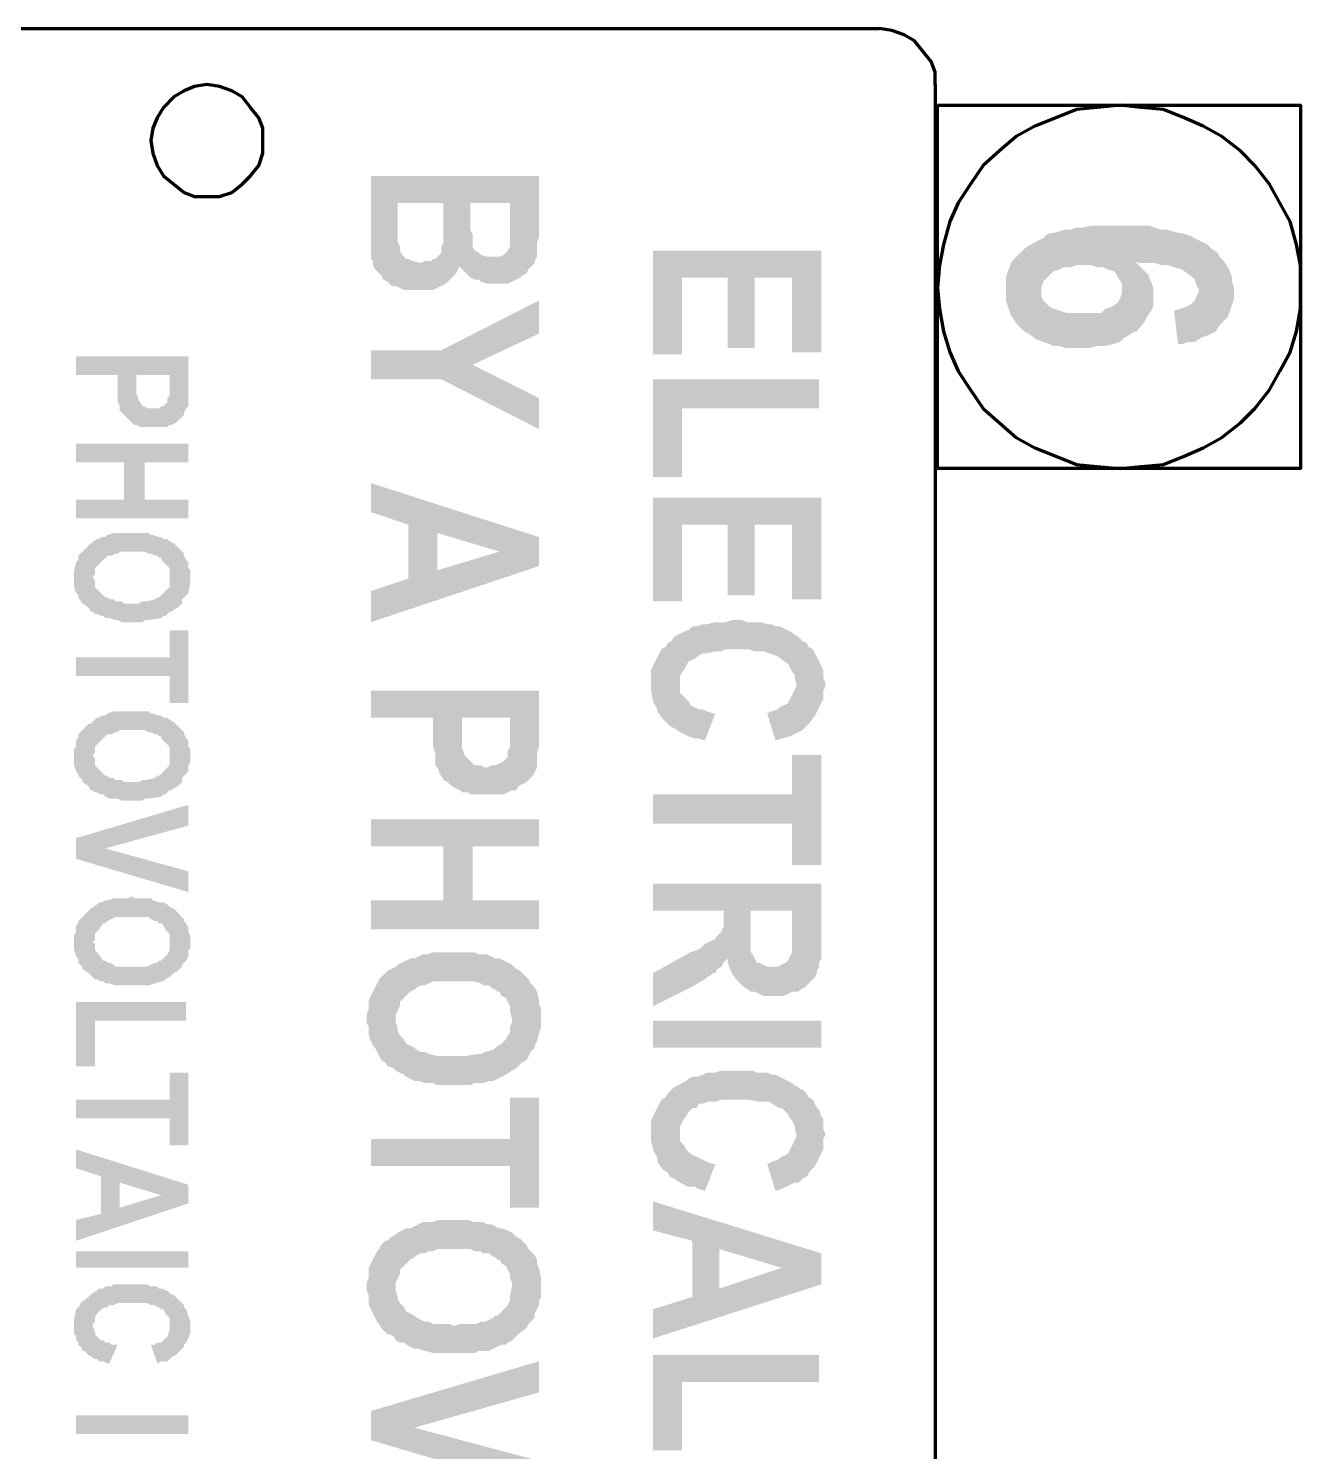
# Model space of a CAD drawing. Header units: inches. Extents: x -186 to 186, y -282 to 282.
# Drawn here: x -163.41 to -140.7, y -178.09 to -152.7 of the extents above; entities that cross this region are included whole.
import ezdxf

# ---------------------------------------------------------------- set-up
doc = ezdxf.new("R2010")
doc.units = ezdxf.units.IN
doc.header["$MEASUREMENT"] = 0
doc.layers.add('H', color=7, linetype='CONTINUOUS', lineweight=100)
doc.layers.add('P', color=250, linetype='CONTINUOUS', lineweight=100)

msp = doc.modelspace()

# ---------------------------------------------------------------- hatches: boundary and pattern name
at = {"layer": 'H', "linetype": 'Continuous'}
for points in [[(-154.296, -156.333), (-154.296, -155.333), (-157.296, -155.333), (-157.296, -156.519), (-157.296, -156.63), (-157.296, -156.704), (-157.296, -156.778), (-157.296, -156.815), (-157.259, -156.852), (-157.259, -156.926), (-157.222, -157), (-157.111, -157.111), (-157.074, -157.185), (-157, -157.222), (-156.926, -157.296), (-156.852, -157.296), (-156.815, -155.815), (-156, -155.815), (-156, -156.222), (-155.963, -157.259), (-155.889, -157.185), (-155.852, -157.148), (-155.778, -157.074), (-155.741, -157), (-155.704, -156.926), (-155.704, -156.963), (-155.667, -157), (-155.593, -157.074), (-155.519, -157.148), (-155.519, -155.815), (-154.815, -155.815), (-154.815, -156.111), (-154.778, -157.222), (-154.704, -157.185), (-154.63, -157.148), (-154.593, -157.111), (-154.519, -157.074), (-154.481, -157), (-154.37, -156.889), (-154.37, -156.852), (-154.333, -156.778), (-154.333, -156.704), (-154.333, -156.63), (-154.333, -156.519), (-154.296, -156.444)], [(-155.963, -157.259), (-156, -156.222), (-156, -156.444), (-156, -156.519), (-156.037, -156.593), (-156.037, -156.667), (-156.037, -156.704), (-156.111, -156.778), (-156.148, -156.815), (-156.185, -156.815), (-156.222, -156.852), (-156.333, -156.852), (-156.407, -156.889), (-156.556, -156.852), (-156.63, -156.815), (-156.667, -156.815), (-156.741, -156.741), (-156.778, -156.667), (-156.778, -156.63), (-156.778, -156.593), (-156.815, -156.519), (-156.815, -155.815), (-156.852, -157.296), (-156.704, -157.37), (-156.63, -157.37), (-156.519, -157.37), (-156.37, -157.37), (-156.296, -157.37), (-156.185, -157.37), (-156.111, -157.333), (-156.037, -157.296)], [(-154.778, -157.222), (-154.815, -156.111), (-154.815, -156.481), (-154.815, -156.556), (-154.815, -156.593), (-154.852, -156.667), (-154.926, -156.741), (-155, -156.778), (-155.037, -156.778), (-155.148, -156.778), (-155.222, -156.778), (-155.333, -156.741), (-155.37, -156.704), (-155.444, -156.667), (-155.481, -156.593), (-155.481, -156.519), (-155.481, -156.37), (-155.519, -156.296), (-155.519, -155.815), (-155.519, -157.148), (-155.444, -157.185), (-155.37, -157.185), (-155.333, -157.222), (-155.222, -157.259), (-155.148, -157.259), (-154.963, -157.259), (-154.852, -157.259)], [(-142.519, -156.481), (-142.667, -156.407), (-142.778, -156.37), (-142.963, -156.333), (-143.074, -156.296), (-143.185, -156.296), (-143.296, -156.259), (-143.407, -156.222), (-143.556, -156.222), (-143.667, -156.222), (-143.815, -156.222), (-143.963, -156.222), (-144.037, -156.222), (-144.333, -156.222), (-144.444, -156.222), (-144.593, -156.259), (-144.704, -156.259), (-144.815, -156.296), (-144.926, -156.296), (-145.037, -156.333), (-145.222, -156.37), (-145.296, -156.444), (-145.37, -156.481), (-145.333, -157.37), (-145.333, -157.333), (-145.296, -157.222), (-145.222, -157.148), (-145.148, -157.074), (-145.111, -157.037), (-145, -157), (-144.926, -156.963), (-144.815, -156.963), (-144.704, -156.926), (-144.556, -156.926), (-144.444, -156.926), (-144.333, -156.963), (-144.222, -156.963), (-144.148, -157), (-144.037, -157.037), (-144, -157.074), (-143.963, -157.148), (-143.889, -157.259), (-143.889, -157.37), (-143.852, -158.222), (-143.778, -158.185), (-143.667, -158.111), (-143.667, -156.852), (-143.593, -156.889), (-143.444, -156.889), (-143.296, -156.889), (-143.185, -156.926), (-143.074, -156.926), (-142.963, -156.963), (-142.815, -157), (-142.778, -157.037), (-142.667, -157.111), (-142.593, -157.185), (-142.556, -157.296), (-142.519, -157.37)], [(-143.852, -158.222), (-143.889, -157.37), (-143.889, -157.407), (-143.926, -157.519), (-143.963, -157.593), (-144.074, -157.667), (-144.185, -157.704), (-144.259, -157.778), (-144.37, -157.778), (-144.481, -157.778), (-144.778, -157.778), (-144.889, -157.778), (-145, -157.741), (-145.111, -157.704), (-145.185, -157.667), (-145.296, -157.556), (-145.333, -157.481), (-145.333, -157.37), (-145.37, -156.481), (-145.444, -156.519), (-145.519, -156.556), (-145.63, -156.63), (-145.704, -156.704), (-145.778, -156.778), (-145.852, -156.852), (-145.926, -157.037), (-145.963, -157.148), (-145.963, -157.259), (-145.963, -157.481), (-145.963, -157.556), (-145.926, -157.667), (-145.889, -157.778), (-145.852, -157.852), (-145.778, -157.963), (-145.704, -158.037), (-145.63, -158.111), (-145.556, -158.148), (-145.407, -158.259), (-145.296, -158.296), (-145.185, -158.333), (-145.111, -158.37), (-145, -158.37), (-144.889, -158.407), (-144.741, -158.407), (-144.63, -158.407), (-144.593, -158.407), (-144.481, -158.407), (-144.333, -158.37), (-144.222, -158.37), (-144.037, -158.333), (-143.926, -158.296)], [(-141.889, -157.407), (-141.889, -157.333), (-141.926, -157.222), (-141.926, -157.148), (-141.963, -157.037), (-142, -156.963), (-142.074, -156.852), (-142.148, -156.778), (-142.185, -156.704), (-142.296, -156.63), (-142.37, -156.556), (-142.444, -156.519), (-142.519, -156.481), (-142.519, -157.37), (-142.519, -157.407), (-142.556, -157.481), (-142.593, -157.556), (-142.667, -157.63), (-142.741, -157.667), (-142.852, -157.704), (-142.963, -157.741), (-142.889, -158.333), (-142.815, -158.333), (-142.704, -158.296), (-142.593, -158.296), (-142.481, -158.222), (-142.37, -158.185), (-142.296, -158.148), (-142.222, -158.111), (-142.148, -158), (-142.074, -157.926), (-142, -157.852), (-141.963, -157.741), (-141.926, -157.63), (-141.889, -157.519)], [(-149.259, -158.481), (-149.259, -156.667), (-152.259, -156.667), (-152.259, -158.519), (-151.741, -158.519), (-151.741, -157.148), (-150.926, -157.148), (-150.926, -158.407), (-150.444, -158.407), (-150.444, -157.148), (-149.778, -157.148), (-149.778, -158.481)], [(-143.333, -157.444), (-143.333, -157.333), (-143.37, -157.222), (-143.407, -157.148), (-143.407, -157.111), (-143.481, -157.037), (-143.556, -156.963), (-143.667, -156.852), (-143.667, -158.111), (-143.63, -158.111), (-143.481, -157.926), (-143.444, -157.852), (-143.37, -157.741), (-143.333, -157.667), (-143.333, -157.556)], [(-154.296, -158.148), (-154.296, -157.556), (-156.037, -158.444), (-155.481, -158.704)], [(-160.556, -159.111), (-160.556, -158.556), (-162.556, -158.556), (-162.556, -158.889), (-161.815, -158.889), (-161.815, -159.185), (-161.815, -159.259), (-161.815, -159.37), (-161.778, -159.444), (-161.778, -159.481), (-161.778, -159.519), (-161.741, -159.556), (-161.667, -159.63), (-161.63, -159.667), (-161.593, -159.704), (-161.556, -159.741), (-161.519, -159.778), (-161.481, -158.889), (-160.889, -158.889), (-160.889, -159.074), (-160.889, -159.778), (-160.852, -159.778), (-160.778, -159.741), (-160.704, -159.667), (-160.667, -159.63), (-160.63, -159.593), (-160.63, -159.556), (-160.593, -159.481), (-160.556, -159.444), (-160.556, -159.259), (-160.556, -159.185)], [(-154.296, -159.852), (-154.296, -159.296), (-155.481, -158.704), (-156.037, -158.444), (-157.296, -158.444), (-157.296, -158.963), (-156.037, -158.963)], [(-160.889, -159.778), (-160.889, -159.074), (-160.889, -159.259), (-160.926, -159.296), (-160.926, -159.333), (-160.926, -159.37), (-160.963, -159.407), (-161, -159.444), (-161.037, -159.444), (-161.074, -159.481), (-161.111, -159.481), (-161.259, -159.481), (-161.296, -159.481), (-161.333, -159.444), (-161.37, -159.444), (-161.444, -159.333), (-161.444, -159.296), (-161.481, -159.222), (-161.481, -158.889), (-161.519, -159.778), (-161.481, -159.778), (-161.407, -159.815), (-161.37, -159.815), (-161.296, -159.815), (-161.037, -159.815), (-161, -159.815), (-160.926, -159.815)], [(-149.296, -159.481), (-149.296, -158.963), (-152.259, -158.963), (-152.259, -160.704), (-151.741, -160.704), (-151.741, -159.481)], [(-160.556, -160.444), (-160.556, -160.111), (-162.556, -160.111), (-162.556, -160.444), (-161.704, -160.444), (-161.704, -161.111), (-161.333, -160.444)], [(-160.556, -161.444), (-160.556, -161.111), (-161.333, -161.111), (-161.333, -160.444), (-161.704, -161.111), (-162.556, -161.111), (-162.556, -161.444)], [(-154.296, -162.296), (-154.296, -161.778), (-157.296, -160.815), (-157.296, -161.333), (-156.63, -161.556), (-156.63, -162.519), (-156.111, -161.704), (-155, -162.037)], [(-149.259, -162.889), (-149.259, -161.074), (-152.259, -161.074), (-152.259, -162.926), (-151.741, -162.926), (-151.741, -161.556), (-150.926, -161.556), (-150.926, -162.815), (-150.444, -162.815), (-150.444, -161.556), (-149.778, -161.556), (-149.778, -162.889)], [(-160.519, -162.481), (-160.519, -162.37), (-160.556, -162.333), (-160.556, -162.259), (-160.556, -162.222), (-160.593, -162.185), (-160.63, -162.111), (-160.63, -162.074), (-160.667, -162.037), (-160.704, -162), (-160.778, -161.926), (-160.815, -161.889), (-160.889, -161.852), (-160.926, -161.815), (-161, -161.815), (-161.037, -161.778), (-161.074, -161.778), (-161.185, -161.741), (-161.222, -161.741), (-161.259, -161.704), (-161.333, -161.704), (-161.37, -161.704), (-161.519, -161.704), (-161.556, -161.704), (-161.63, -161.704), (-161.778, -161.704), (-161.815, -161.704), (-161.889, -161.704), (-162, -161.741), (-162.037, -161.778), (-162.111, -161.778), (-162.148, -161.815), (-162.185, -161.815), (-162.296, -161.889), (-162.333, -161.926), (-162.444, -162.037), (-162.519, -162.111), (-162.519, -162.185), (-162.556, -162.222), (-162.593, -162.37), (-162.593, -162.444), (-162.593, -162.481), (-162.593, -162.519), (-162.593, -162.667), (-162.556, -162.778), (-162.519, -162.815), (-162.519, -162.852), (-162.444, -162.963), (-162.333, -163.037), (-162.296, -163.111), (-162.259, -163.111), (-162.259, -162.481), (-162.222, -162.444), (-162.222, -162.37), (-162.222, -162.333), (-162.148, -162.259), (-162.074, -162.185), (-162.037, -162.148), (-162, -162.111), (-161.926, -162.111), (-161.852, -162.074), (-161.815, -162.074), (-161.778, -162.037), (-161.704, -162.037), (-161.444, -162.037), (-161.37, -162.037), (-161.333, -162.037), (-161.259, -162.074), (-161.222, -162.074), (-161.148, -162.111), (-161.111, -162.111), (-161.074, -162.148), (-161.037, -162.148), (-161.037, -162.185), (-161, -162.222), (-160.963, -162.259), (-160.889, -162.333), (-160.889, -162.444), (-160.889, -162.481), (-160.852, -163.111), (-160.815, -163.074), (-160.741, -163.037), (-160.704, -163), (-160.667, -162.963), (-160.667, -162.889), (-160.593, -162.815), (-160.556, -162.778), (-160.519, -162.593), (-160.519, -162.556)], [(-154.296, -162.296), (-155, -162.037), (-156.111, -162.37), (-156.111, -161.704), (-156.63, -162.519), (-157.296, -162.741), (-157.296, -163.296)], [(-160.852, -163.111), (-160.889, -162.481), (-160.889, -162.556), (-160.889, -162.593), (-160.889, -162.667), (-160.926, -162.704), (-160.963, -162.741), (-161.037, -162.815), (-161.074, -162.852), (-161.111, -162.852), (-161.148, -162.889), (-161.296, -162.926), (-161.37, -162.926), (-161.444, -162.963), (-161.704, -162.963), (-161.741, -162.926), (-161.815, -162.926), (-161.852, -162.926), (-161.889, -162.889), (-161.963, -162.889), (-162, -162.852), (-162.037, -162.852), (-162.074, -162.815), (-162.111, -162.778), (-162.185, -162.704), (-162.222, -162.667), (-162.222, -162.593), (-162.222, -162.556), (-162.259, -162.481), (-162.259, -163.111), (-162.222, -163.148), (-162.185, -163.148), (-162.111, -163.185), (-162.074, -163.185), (-162.037, -163.222), (-161.963, -163.222), (-161.852, -163.259), (-161.815, -163.259), (-161.741, -163.296), (-161.37, -163.296), (-161.333, -163.259), (-161.259, -163.259), (-161.037, -163.222), (-161, -163.185), (-160.963, -163.185), (-160.926, -163.148), (-160.889, -163.111)], [(-160.556, -164.741), (-160.556, -163.444), (-160.889, -163.444), (-160.889, -163.926), (-162.556, -163.926), (-162.556, -164.259), (-160.889, -164.259), (-160.889, -164.741)], [(-149.667, -163.556), (-149.741, -163.519), (-149.778, -163.481), (-149.852, -163.444), (-149.926, -163.407), (-150, -163.37), (-150.074, -163.37), (-150.148, -163.333), (-150.222, -163.333), (-150.333, -163.296), (-150.407, -163.296), (-150.481, -163.296), (-150.593, -163.296), (-150.667, -163.259), (-150.852, -163.259), (-150.963, -163.296), (-151.037, -163.296), (-151.148, -163.296), (-151.296, -163.333), (-151.37, -163.333), (-151.481, -163.37), (-151.556, -163.37), (-151.63, -163.444), (-151.667, -163.444), (-151.741, -163.481), (-151.815, -163.519), (-151.778, -164.37), (-151.778, -164.333), (-151.778, -164.259), (-151.741, -164.185), (-151.704, -164.148), (-151.667, -164.074), (-151.63, -164), (-151.556, -163.963), (-151.481, -163.926), (-151.444, -163.889), (-151.37, -163.852), (-151.296, -163.852), (-151.148, -163.815), (-151.037, -163.815), (-150.963, -163.778), (-150.556, -163.778), (-150.444, -163.815), (-150.37, -163.815), (-150.296, -163.815), (-150.185, -163.852), (-150.074, -163.889), (-150, -163.926), (-149.963, -163.963), (-149.852, -164.037), (-149.815, -164.111), (-149.778, -164.185), (-149.741, -164.222), (-149.704, -164.407)], [(-151.148, -164.926), (-151.185, -164.926), (-151.296, -164.889), (-151.37, -164.852), (-151.444, -164.852), (-151.519, -164.815), (-151.593, -164.778), (-151.63, -164.704), (-151.667, -164.667), (-151.704, -164.63), (-151.778, -164.556), (-151.778, -164.481), (-151.778, -164.37), (-151.815, -163.519), (-151.889, -163.556), (-151.926, -163.63), (-152, -163.667), (-152.037, -163.741), (-152.111, -163.778), (-152.148, -163.852), (-152.185, -163.926), (-152.222, -164), (-152.259, -164.074), (-152.296, -164.148), (-152.296, -164.296), (-152.296, -164.444), (-152.296, -164.519), (-152.259, -164.704), (-152.222, -164.778), (-152.185, -164.852), (-152.185, -164.889), (-152.074, -165.037), (-152, -165.111), (-151.963, -165.148), (-151.889, -165.185), (-151.778, -165.259), (-151.704, -165.296), (-151.63, -165.333), (-151.519, -165.37), (-151.444, -165.37), (-151.333, -165.407)], [(-149.185, -164.444), (-149.185, -164.37), (-149.222, -164.296), (-149.222, -164.222), (-149.222, -164.148), (-149.259, -164.074), (-149.296, -164), (-149.333, -163.926), (-149.37, -163.852), (-149.407, -163.778), (-149.481, -163.741), (-149.519, -163.667), (-149.593, -163.63), (-149.63, -163.593), (-149.667, -163.556), (-149.704, -164.407), (-149.704, -164.444), (-149.741, -164.519), (-149.778, -164.593), (-149.815, -164.667), (-149.852, -164.741), (-149.926, -164.778), (-150, -164.815), (-150.037, -164.852), (-150.148, -164.889), (-150.222, -164.926), (-150.074, -165.407), (-149.963, -165.37), (-149.815, -165.333), (-149.741, -165.296), (-149.667, -165.259), (-149.593, -165.222), (-149.519, -165.148), (-149.481, -165.111), (-149.37, -164.963), (-149.333, -164.889), (-149.296, -164.815), (-149.259, -164.741), (-149.222, -164.667), (-149.222, -164.593), (-149.222, -164.519)], [(-154.296, -165.296), (-154.296, -164.519), (-157.296, -164.519), (-157.296, -165), (-156.185, -165), (-156.185, -165.519), (-156.148, -165.63), (-156.148, -165.704), (-156.148, -165.778), (-156.148, -165.852), (-156.111, -165.889), (-156.074, -165.963), (-156.074, -166), (-156.037, -166.037), (-156, -166.111), (-155.926, -166.148), (-155.852, -166.222), (-155.778, -166.259), (-155.704, -166.296), (-155.667, -165), (-154.815, -165), (-154.815, -165.222), (-154.778, -166.296), (-154.704, -166.296), (-154.667, -166.222), (-154.593, -166.185), (-154.519, -166.148), (-154.481, -166.111), (-154.407, -166.037), (-154.37, -165.963), (-154.333, -165.889), (-154.333, -165.852), (-154.333, -165.778), (-154.333, -165.704), (-154.333, -165.63), (-154.296, -165.519), (-154.296, -165.444)], [(-160.519, -165.667), (-160.519, -165.556), (-160.556, -165.519), (-160.556, -165.444), (-160.556, -165.407), (-160.593, -165.37), (-160.63, -165.296), (-160.63, -165.259), (-160.667, -165.222), (-160.704, -165.185), (-160.741, -165.148), (-160.778, -165.111), (-160.815, -165.074), (-160.889, -165.037), (-160.926, -165), (-161, -165), (-161.037, -164.963), (-161.074, -164.963), (-161.185, -164.926), (-161.222, -164.926), (-161.259, -164.889), (-161.333, -164.889), (-161.37, -164.889), (-161.519, -164.889), (-161.556, -164.889), (-161.63, -164.889), (-161.778, -164.889), (-161.815, -164.889), (-161.889, -164.889), (-162, -164.926), (-162.037, -164.963), (-162.111, -164.963), (-162.148, -165), (-162.185, -165), (-162.296, -165.111), (-162.333, -165.111), (-162.37, -165.148), (-162.444, -165.222), (-162.519, -165.296), (-162.519, -165.37), (-162.556, -165.407), (-162.556, -165.444), (-162.556, -165.519), (-162.593, -165.556), (-162.593, -165.63), (-162.593, -165.667), (-162.593, -165.704), (-162.593, -165.852), (-162.556, -165.963), (-162.519, -166), (-162.519, -166.037), (-162.444, -166.111), (-162.444, -166.148), (-162.333, -166.222), (-162.296, -166.296), (-162.259, -166.296), (-162.259, -165.667), (-162.222, -165.63), (-162.222, -165.556), (-162.222, -165.519), (-162.185, -165.481), (-162.148, -165.444), (-162.074, -165.37), (-162.037, -165.333), (-162, -165.296), (-161.926, -165.296), (-161.852, -165.259), (-161.815, -165.259), (-161.778, -165.222), (-161.704, -165.222), (-161.444, -165.222), (-161.37, -165.222), (-161.333, -165.222), (-161.259, -165.259), (-161.222, -165.259), (-161.148, -165.296), (-161.111, -165.296), (-161.074, -165.333), (-161.037, -165.333), (-161.037, -165.37), (-161, -165.407), (-160.963, -165.444), (-160.926, -165.481), (-160.889, -165.519), (-160.889, -165.63), (-160.889, -165.667), (-160.852, -166.296), (-160.815, -166.259), (-160.741, -166.222), (-160.704, -166.185), (-160.667, -166.148), (-160.667, -166.074), (-160.593, -166), (-160.556, -165.963), (-160.556, -165.852), (-160.519, -165.778), (-160.519, -165.741)], [(-154.778, -166.296), (-154.815, -165.222), (-154.815, -165.333), (-154.815, -165.444), (-154.815, -165.519), (-154.852, -165.593), (-154.852, -165.667), (-154.852, -165.704), (-154.926, -165.778), (-155, -165.815), (-155.074, -165.852), (-155.148, -165.852), (-155.222, -165.889), (-155.259, -165.889), (-155.333, -165.852), (-155.444, -165.852), (-155.481, -165.815), (-155.519, -165.778), (-155.593, -165.704), (-155.63, -165.667), (-155.63, -165.63), (-155.667, -165.556), (-155.667, -165.481), (-155.667, -165), (-155.704, -166.296), (-155.667, -166.333), (-155.556, -166.333), (-155.519, -166.37), (-155.407, -166.37), (-155.333, -166.37), (-155.111, -166.37), (-155, -166.37), (-154.926, -166.37), (-154.852, -166.333)], [(-160.852, -166.296), (-160.889, -165.667), (-160.889, -165.741), (-160.889, -165.778), (-160.889, -165.852), (-160.926, -165.889), (-160.963, -165.926), (-161, -165.963), (-161.037, -166), (-161.074, -166.037), (-161.111, -166.037), (-161.148, -166.074), (-161.296, -166.111), (-161.37, -166.111), (-161.444, -166.148), (-161.704, -166.148), (-161.741, -166.111), (-161.815, -166.111), (-161.852, -166.111), (-161.889, -166.074), (-161.963, -166.074), (-162, -166.037), (-162.037, -166.037), (-162.074, -166), (-162.185, -165.889), (-162.222, -165.852), (-162.222, -165.778), (-162.222, -165.741), (-162.259, -165.667), (-162.259, -166.296), (-162.222, -166.333), (-162.185, -166.333), (-162.111, -166.37), (-162.074, -166.37), (-162.037, -166.407), (-161.963, -166.444), (-161.852, -166.444), (-161.815, -166.444), (-161.741, -166.481), (-161.37, -166.481), (-161.333, -166.444), (-161.259, -166.444), (-161.037, -166.407), (-161, -166.37), (-160.963, -166.37), (-160.889, -166.296)], [(-149.259, -167.63), (-149.259, -165.667), (-149.778, -165.667), (-149.778, -166.37), (-152.259, -166.37), (-152.259, -166.889), (-149.778, -166.889), (-149.778, -167.63)], [(-160.556, -166.926), (-160.556, -166.556), (-162.556, -167.148), (-162.037, -167.333)], [(-154.296, -167.296), (-154.296, -166.815), (-157.296, -166.815), (-157.296, -167.296), (-156, -167.296), (-156, -168.259), (-155.481, -167.296)], [(-160.556, -168.111), (-160.556, -167.741), (-162.037, -167.333), (-162.556, -167.148), (-162.556, -167.519)], [(-154.296, -168.778), (-154.296, -168.259), (-155.481, -168.259), (-155.481, -167.296), (-156, -168.259), (-157.296, -168.259), (-157.296, -168.778)], [(-149.259, -169), (-149.259, -167.963), (-152.259, -167.963), (-152.259, -168.444), (-151, -168.444), (-151, -168.556), (-151, -169.37), (-150.926, -169.296), (-150.926, -169.37), (-150.889, -169.481), (-150.852, -169.556), (-150.778, -169.667), (-150.704, -169.741), (-150.667, -169.778), (-150.63, -169.815), (-150.556, -169.852), (-150.519, -168.444), (-149.778, -168.444), (-149.778, -169.889), (-149.667, -169.889), (-149.63, -169.852), (-149.556, -169.815), (-149.481, -169.741), (-149.444, -169.704), (-149.37, -169.63), (-149.333, -169.556), (-149.333, -169.519), (-149.296, -169.444), (-149.296, -169.37), (-149.259, -169.296), (-149.259, -169.185), (-149.259, -169.111)], [(-160.519, -169), (-160.519, -168.889), (-160.556, -168.815), (-160.556, -168.778), (-160.556, -168.741), (-160.593, -168.667), (-160.63, -168.63), (-160.63, -168.593), (-160.667, -168.556), (-160.704, -168.519), (-160.741, -168.481), (-160.778, -168.444), (-160.815, -168.407), (-160.889, -168.37), (-160.926, -168.333), (-161, -168.296), (-161.037, -168.296), (-161.074, -168.296), (-161.185, -168.259), (-161.222, -168.222), (-161.259, -168.222), (-161.333, -168.222), (-161.37, -168.222), (-161.519, -168.222), (-161.556, -168.185), (-161.63, -168.222), (-161.778, -168.222), (-161.815, -168.222), (-161.889, -168.222), (-162, -168.259), (-162.037, -168.259), (-162.111, -168.296), (-162.148, -168.296), (-162.185, -168.333), (-162.296, -168.407), (-162.333, -168.444), (-162.37, -168.481), (-162.407, -168.519), (-162.444, -168.556), (-162.519, -168.63), (-162.519, -168.667), (-162.556, -168.704), (-162.556, -168.778), (-162.556, -168.815), (-162.593, -168.889), (-162.593, -168.963), (-162.593, -169), (-162.593, -169.037), (-162.593, -169.148), (-162.556, -169.259), (-162.519, -169.296), (-162.519, -169.37), (-162.444, -169.444), (-162.444, -169.481), (-162.333, -169.556), (-162.296, -169.593), (-162.259, -169.63), (-162.259, -169), (-162.222, -168.963), (-162.222, -168.889), (-162.222, -168.852), (-162.185, -168.815), (-162.148, -168.778), (-162.074, -168.667), (-162.037, -168.667), (-162, -168.63), (-161.926, -168.593), (-161.852, -168.556), (-161.815, -168.556), (-161.778, -168.556), (-161.704, -168.556), (-161.444, -168.556), (-161.37, -168.556), (-161.333, -168.556), (-161.259, -168.556), (-161.222, -168.593), (-161.148, -168.63), (-161.111, -168.63), (-161.074, -168.667), (-161.037, -168.667), (-161, -168.704), (-160.963, -168.778), (-160.926, -168.815), (-160.889, -168.852), (-160.889, -168.963), (-160.889, -169), (-160.852, -169.593), (-160.815, -169.556), (-160.741, -169.519), (-160.704, -169.481), (-160.667, -169.444), (-160.667, -169.407), (-160.593, -169.333), (-160.556, -169.259), (-160.556, -169.148), (-160.519, -169.111), (-160.519, -169.037)], [(-151, -169.37), (-151, -168.556), (-151, -168.667), (-151, -168.741), (-151.037, -168.778), (-151.037, -168.815), (-151.111, -168.889), (-151.148, -168.926), (-151.148, -168.963), (-151.185, -168.963), (-151.259, -169), (-151.333, -169.037), (-151.407, -169.111), (-151.481, -169.148), (-151.593, -169.185), (-152.259, -169.556), (-152.259, -170.148), (-151.593, -169.815), (-151.519, -169.778), (-151.407, -169.704), (-151.333, -169.667), (-151.296, -169.63), (-151.222, -169.593), (-151.185, -169.556), (-151.148, -169.556), (-151.111, -169.481), (-151.037, -169.444)], [(-149.778, -169.889), (-149.778, -168.815), (-149.778, -169.037), (-149.778, -169.148), (-149.778, -169.185), (-149.815, -169.259), (-149.852, -169.333), (-149.889, -169.37), (-149.963, -169.407), (-150.037, -169.444), (-150.222, -169.444), (-150.296, -169.407), (-150.37, -169.37), (-150.407, -169.37), (-150.444, -169.296), (-150.481, -169.222), (-150.519, -169.185), (-150.519, -169.111), (-150.519, -168.444), (-150.556, -169.852), (-150.519, -169.889), (-150.444, -169.889), (-150.37, -169.926), (-150.296, -169.963), (-150.185, -169.963), (-150.111, -169.963), (-150, -169.963), (-149.926, -169.963), (-149.852, -169.926)], [(-160.852, -169.593), (-160.889, -169), (-160.889, -169.074), (-160.889, -169.111), (-160.889, -169.148), (-160.926, -169.222), (-160.963, -169.259), (-161, -169.296), (-161.037, -169.333), (-161.074, -169.333), (-161.111, -169.37), (-161.148, -169.37), (-161.296, -169.444), (-161.37, -169.444), (-161.444, -169.444), (-161.704, -169.444), (-161.741, -169.444), (-161.815, -169.444), (-161.852, -169.444), (-161.889, -169.407), (-161.963, -169.37), (-162, -169.37), (-162.037, -169.333), (-162.074, -169.333), (-162.185, -169.185), (-162.222, -169.148), (-162.222, -169.111), (-162.222, -169.037), (-162.259, -169), (-162.259, -169.63), (-162.222, -169.667), (-162.185, -169.667), (-162.111, -169.704), (-162.074, -169.704), (-162.037, -169.741), (-161.963, -169.741), (-161.852, -169.778), (-161.815, -169.778), (-161.741, -169.778), (-161.37, -169.778), (-161.333, -169.778), (-161.259, -169.778), (-161.037, -169.704), (-161, -169.704), (-160.963, -169.667), (-160.889, -169.63)], [(-154.259, -170.37), (-154.259, -170.296), (-154.259, -170.185), (-154.296, -170.111), (-154.296, -170.037), (-154.333, -169.889), (-154.37, -169.815), (-154.444, -169.741), (-154.481, -169.667), (-154.63, -169.519), (-154.704, -169.481), (-154.778, -169.407), (-155, -169.296), (-155.074, -169.296), (-155.148, -169.259), (-155.222, -169.222), (-155.296, -169.222), (-155.37, -169.222), (-155.444, -169.185), (-155.556, -169.185), (-155.63, -169.185), (-155.741, -169.185), (-155.926, -169.185), (-156.037, -169.185), (-156.111, -169.185), (-156.185, -169.185), (-156.296, -169.222), (-156.37, -169.222), (-156.444, -169.259), (-156.519, -169.296), (-156.593, -169.296), (-156.667, -169.333), (-156.741, -169.37), (-156.815, -169.407), (-156.852, -169.444), (-156.926, -169.481), (-157, -169.519), (-157.037, -169.556), (-157.111, -169.63), (-157.148, -169.667), (-157.185, -169.741), (-157.222, -169.815), (-157.259, -169.889), (-157.296, -169.963), (-157.333, -170.037), (-157.333, -170.111), (-157.333, -170.185), (-157.37, -170.296), (-157.37, -170.444), (-157.333, -170.519), (-157.333, -170.593), (-157.333, -170.667), (-157.296, -170.778), (-157.259, -170.852), (-157.222, -170.889), (-157.185, -170.963), (-157.148, -171.037), (-157.111, -171.111), (-157.037, -171.148), (-157, -171.222), (-156.963, -171.222), (-156.889, -171.259), (-156.852, -171.296), (-156.852, -170.37), (-156.852, -170.296), (-156.815, -170.222), (-156.778, -170.148), (-156.778, -170.074), (-156.704, -170), (-156.667, -169.963), (-156.593, -169.889), (-156.519, -169.852), (-156.481, -169.815), (-156.407, -169.778), (-156.333, -169.778), (-156.259, -169.741), (-156.185, -169.704), (-156.111, -169.704), (-156, -169.704), (-155.63, -169.704), (-155.519, -169.704), (-155.444, -169.704), (-155.333, -169.741), (-155.296, -169.778), (-155.185, -169.778), (-155.148, -169.815), (-155.074, -169.852), (-155.037, -169.889), (-155, -169.889), (-154.963, -169.963), (-154.889, -170), (-154.852, -170.074), (-154.815, -170.148), (-154.815, -170.222), (-154.778, -170.37), (-154.704, -171.259), (-154.667, -171.222), (-154.593, -171.148), (-154.519, -171.111), (-154.481, -171.037), (-154.444, -170.963), (-154.37, -170.889), (-154.37, -170.852), (-154.333, -170.778), (-154.296, -170.63), (-154.259, -170.519), (-154.259, -170.444)], [(-160.593, -170.407), (-160.593, -170.074), (-162.556, -170.074), (-162.556, -171.222), (-162.222, -171.222), (-162.222, -170.407)], [(-154.704, -171.259), (-154.778, -170.37), (-154.778, -170.444), (-154.815, -170.519), (-154.815, -170.63), (-154.852, -170.667), (-154.889, -170.741), (-154.963, -170.815), (-155.037, -170.852), (-155.074, -170.889), (-155.111, -170.926), (-155.259, -170.963), (-155.333, -171), (-155.407, -171), (-155.593, -171.037), (-155.704, -171.037), (-155.815, -171.037), (-155.889, -171.037), (-156, -171.037), (-156.111, -171.037), (-156.259, -171), (-156.333, -170.963), (-156.407, -170.963), (-156.481, -170.926), (-156.519, -170.889), (-156.593, -170.852), (-156.667, -170.815), (-156.704, -170.741), (-156.778, -170.667), (-156.815, -170.593), (-156.815, -170.519), (-156.852, -170.444), (-156.852, -170.37), (-156.852, -171.296), (-156.778, -171.333), (-156.704, -171.37), (-156.667, -171.407), (-156.593, -171.444), (-156.519, -171.481), (-156.444, -171.481), (-156.333, -171.519), (-156.185, -171.519), (-156.111, -171.556), (-156, -171.556), (-155.63, -171.556), (-155.519, -171.556), (-155.444, -171.519), (-155.37, -171.519), (-155.296, -171.519), (-155.185, -171.481), (-155.111, -171.481), (-155.037, -171.444), (-154.963, -171.407), (-154.889, -171.37), (-154.778, -171.296)], [(-152.259, -170.889), (-149.259, -170.889), (-149.259, -170.407), (-152.259, -170.407)], [(-160.556, -172.63), (-160.556, -171.333), (-160.889, -171.333), (-160.889, -171.815), (-162.556, -171.815), (-162.556, -172.148), (-160.889, -172.148), (-160.889, -172.63)], [(-149.667, -171.593), (-149.741, -171.556), (-149.778, -171.519), (-149.852, -171.481), (-149.926, -171.444), (-150, -171.407), (-150.074, -171.37), (-150.148, -171.37), (-150.222, -171.333), (-150.333, -171.333), (-150.407, -171.333), (-150.481, -171.296), (-150.593, -171.296), (-150.667, -171.296), (-150.852, -171.296), (-150.963, -171.296), (-151.037, -171.296), (-151.148, -171.333), (-151.296, -171.333), (-151.37, -171.37), (-151.481, -171.407), (-151.556, -171.407), (-151.63, -171.444), (-151.667, -171.481), (-151.741, -171.519), (-151.815, -171.556), (-151.778, -172.407), (-151.778, -172.37), (-151.778, -172.296), (-151.704, -172.148), (-151.667, -172.111), (-151.63, -172.037), (-151.556, -171.963), (-151.481, -171.963), (-151.444, -171.889), (-151.37, -171.889), (-151.296, -171.852), (-151.148, -171.852), (-151.037, -171.815), (-150.963, -171.815), (-150.556, -171.815), (-150.37, -171.852), (-150.296, -171.852), (-150.185, -171.852), (-150.074, -171.926), (-150, -171.963), (-149.963, -171.963), (-149.852, -172.074), (-149.815, -172.148), (-149.778, -172.185), (-149.741, -172.259), (-149.704, -172.444)], [(-151.148, -172.963), (-151.185, -172.963), (-151.296, -172.926), (-151.37, -172.889), (-151.444, -172.852), (-151.519, -172.815), (-151.593, -172.778), (-151.63, -172.741), (-151.667, -172.704), (-151.704, -172.63), (-151.778, -172.556), (-151.778, -172.481), (-151.778, -172.407), (-151.815, -171.556), (-151.889, -171.593), (-151.926, -171.63), (-152, -171.704), (-152.037, -171.778), (-152.111, -171.815), (-152.148, -171.889), (-152.185, -171.963), (-152.222, -172.037), (-152.259, -172.111), (-152.296, -172.185), (-152.296, -172.333), (-152.296, -172.481), (-152.296, -172.556), (-152.259, -172.704), (-152.222, -172.778), (-152.185, -172.852), (-152.185, -172.926), (-152.074, -173.074), (-152, -173.111), (-151.963, -173.185), (-151.889, -173.222), (-151.778, -173.296), (-151.704, -173.333), (-151.63, -173.37), (-151.519, -173.37), (-151.444, -173.407), (-151.333, -173.444)], [(-149.185, -172.444), (-149.185, -172.407), (-149.222, -172.333), (-149.222, -172.222), (-149.222, -172.148), (-149.259, -172.111), (-149.296, -172), (-149.333, -171.963), (-149.37, -171.889), (-149.407, -171.815), (-149.481, -171.778), (-149.519, -171.704), (-149.593, -171.63), (-149.63, -171.63), (-149.667, -171.593), (-149.704, -172.444), (-149.704, -172.481), (-149.741, -172.556), (-149.778, -172.63), (-149.815, -172.704), (-149.852, -172.778), (-149.926, -172.815), (-150, -172.852), (-150.037, -172.889), (-150.148, -172.926), (-150.222, -172.963), (-150.074, -173.444), (-149.963, -173.407), (-149.815, -173.333), (-149.741, -173.296), (-149.667, -173.296), (-149.593, -173.222), (-149.519, -173.185), (-149.481, -173.148), (-149.481, -173.111), (-149.37, -173), (-149.333, -172.926), (-149.296, -172.852), (-149.259, -172.778), (-149.222, -172.704), (-149.222, -172.63), (-149.222, -172.519)], [(-154.296, -173.741), (-154.296, -171.778), (-154.815, -171.778), (-154.815, -172.519), (-157.296, -172.519), (-157.296, -173), (-154.815, -173), (-154.815, -173.741)], [(-160.556, -173.667), (-160.556, -173.333), (-162.556, -172.704), (-162.556, -173.037), (-162.111, -173.185), (-162.111, -173.852), (-161.778, -173.296), (-161.037, -173.519)], [(-160.556, -173.667), (-161.037, -173.519), (-161.778, -173.741), (-161.778, -173.296), (-162.111, -173.852), (-162.556, -173.963), (-162.556, -174.333)], [(-149.259, -175.111), (-149.259, -174.556), (-152.259, -173.63), (-152.259, -174.148), (-151.556, -174.333), (-151.556, -175.333), (-151.074, -174.481), (-149.963, -174.815)], [(-154.259, -175.148), (-154.259, -175.074), (-154.259, -175), (-154.296, -174.815), (-154.333, -174.741), (-154.333, -174.667), (-154.37, -174.593), (-154.444, -174.519), (-154.481, -174.481), (-154.519, -174.407), (-154.63, -174.296), (-154.704, -174.259), (-154.778, -174.185), (-154.852, -174.148), (-154.963, -174.111), (-155, -174.111), (-155.074, -174.074), (-155.148, -174.037), (-155.222, -174.037), (-155.296, -174), (-155.37, -174), (-155.444, -174), (-155.556, -173.963), (-155.63, -173.963), (-155.741, -173.963), (-155.926, -173.963), (-156.037, -173.963), (-156.111, -173.963), (-156.185, -174), (-156.296, -174), (-156.37, -174), (-156.444, -174.037), (-156.519, -174.074), (-156.593, -174.111), (-156.667, -174.111), (-156.741, -174.148), (-156.815, -174.185), (-156.852, -174.222), (-156.926, -174.259), (-157, -174.333), (-157.037, -174.333), (-157.111, -174.407), (-157.148, -174.481), (-157.185, -174.519), (-157.259, -174.667), (-157.296, -174.741), (-157.333, -174.815), (-157.333, -174.889), (-157.333, -175), (-157.37, -175.074), (-157.37, -175.222), (-157.333, -175.296), (-157.333, -175.37), (-157.333, -175.481), (-157.259, -175.63), (-157.222, -175.704), (-157.185, -175.778), (-157.148, -175.815), (-157.111, -175.889), (-157.037, -175.963), (-157, -176), (-156.963, -176), (-156.889, -176.037), (-156.852, -176.111), (-156.852, -175.148), (-156.852, -175.074), (-156.815, -175), (-156.778, -174.926), (-156.778, -174.852), (-156.704, -174.778), (-156.667, -174.741), (-156.593, -174.667), (-156.519, -174.63), (-156.481, -174.593), (-156.407, -174.556), (-156.333, -174.556), (-156.259, -174.519), (-156.185, -174.519), (-156.111, -174.481), (-156, -174.481), (-155.63, -174.481), (-155.519, -174.481), (-155.444, -174.519), (-155.333, -174.519), (-155.296, -174.556), (-155.185, -174.556), (-155.148, -174.593), (-155.074, -174.63), (-155.037, -174.667), (-155, -174.667), (-154.963, -174.741), (-154.889, -174.778), (-154.852, -174.852), (-154.815, -174.926), (-154.815, -175), (-154.778, -175.074), (-154.778, -175.148), (-154.704, -176.037), (-154.667, -176), (-154.519, -175.889), (-154.481, -175.815), (-154.444, -175.778), (-154.37, -175.704), (-154.37, -175.63), (-154.333, -175.556), (-154.296, -175.481), (-154.296, -175.407), (-154.259, -175.333), (-154.259, -175.222)], [(-162.556, -174.815), (-160.556, -174.815), (-160.556, -174.519), (-162.556, -174.519)], [(-149.259, -175.111), (-149.963, -174.815), (-151.074, -175.185), (-151.074, -174.481), (-151.556, -175.333), (-152.259, -175.556), (-152.259, -176.074)], [(-160.852, -175.296), (-160.889, -175.259), (-160.926, -175.222), (-160.963, -175.222), (-161, -175.185), (-161.074, -175.185), (-161.111, -175.148), (-161.222, -175.148), (-161.296, -175.111), (-161.333, -175.111), (-161.37, -175.111), (-161.444, -175.111), (-161.704, -175.111), (-161.778, -175.111), (-161.815, -175.111), (-161.889, -175.111), (-161.926, -175.148), (-162, -175.148), (-162.037, -175.148), (-162.074, -175.185), (-162.148, -175.185), (-162.185, -175.222), (-162.259, -175.259), (-162.259, -175.852), (-162.259, -175.815), (-162.222, -175.778), (-162.222, -175.704), (-162.185, -175.63), (-162.111, -175.556), (-162.037, -175.519), (-162, -175.519), (-161.963, -175.481), (-161.926, -175.481), (-161.889, -175.481), (-161.815, -175.444), (-161.778, -175.444), (-161.37, -175.444), (-161.296, -175.444), (-161.222, -175.481), (-161.185, -175.481), (-161.148, -175.481), (-161.111, -175.519), (-161.074, -175.519), (-161.037, -175.556), (-161, -175.556), (-160.963, -175.63), (-160.926, -175.667), (-160.889, -175.704), (-160.889, -175.741), (-160.889, -175.778), (-160.889, -175.852)], [(-154.704, -176.037), (-154.778, -175.148), (-154.815, -175.333), (-154.815, -175.407), (-154.852, -175.481), (-154.889, -175.519), (-154.963, -175.593), (-155.037, -175.667), (-155.074, -175.667), (-155.111, -175.704), (-155.259, -175.778), (-155.333, -175.778), (-155.407, -175.815), (-155.593, -175.815), (-155.704, -175.815), (-155.815, -175.852), (-155.889, -175.815), (-156, -175.815), (-156.111, -175.815), (-156.185, -175.815), (-156.259, -175.778), (-156.333, -175.778), (-156.407, -175.741), (-156.481, -175.704), (-156.519, -175.667), (-156.593, -175.63), (-156.667, -175.593), (-156.704, -175.519), (-156.778, -175.444), (-156.815, -175.37), (-156.815, -175.333), (-156.852, -175.222), (-156.852, -175.148), (-156.852, -176.111), (-156.778, -176.148), (-156.704, -176.148), (-156.667, -176.185), (-156.593, -176.222), (-156.519, -176.259), (-156.444, -176.259), (-156.333, -176.296), (-156.185, -176.333), (-156.111, -176.333), (-156, -176.333), (-155.63, -176.333), (-155.519, -176.333), (-155.444, -176.333), (-155.37, -176.296), (-155.296, -176.296), (-155.185, -176.296), (-155.037, -176.222), (-154.963, -176.185), (-154.889, -176.185), (-154.852, -176.148), (-154.778, -176.111)], [(-161.815, -176.185), (-161.852, -176.185), (-161.926, -176.185), (-161.963, -176.148), (-162.037, -176.148), (-162.074, -176.111), (-162.111, -176.111), (-162.185, -176.037), (-162.222, -176), (-162.222, -175.963), (-162.259, -175.852), (-162.259, -175.259), (-162.296, -175.296), (-162.333, -175.333), (-162.481, -175.444), (-162.481, -175.481), (-162.519, -175.519), (-162.556, -175.556), (-162.593, -175.741), (-162.593, -175.778), (-162.593, -175.852), (-162.593, -175.889), (-162.593, -175.926), (-162.593, -176), (-162.556, -176.037), (-162.556, -176.111), (-162.519, -176.148), (-162.519, -176.185), (-162.481, -176.222), (-162.444, -176.259), (-162.444, -176.296), (-162.407, -176.296), (-162.37, -176.333), (-162.333, -176.37), (-162.222, -176.444), (-162.185, -176.444), (-162.148, -176.481), (-162.074, -176.481), (-162, -176.519), (-161.963, -176.519)], [(-160.519, -175.852), (-160.519, -175.778), (-160.593, -175.556), (-160.63, -175.519), (-160.63, -175.481), (-160.667, -175.444), (-160.704, -175.407), (-160.741, -175.37), (-160.778, -175.333), (-160.815, -175.296), (-160.852, -175.296), (-160.889, -175.852), (-160.889, -175.926), (-160.926, -176.037), (-160.963, -176.074), (-161, -176.111), (-161.037, -176.148), (-161.111, -176.148), (-161.148, -176.185), (-161.222, -176.185), (-161.111, -176.519), (-161.037, -176.481), (-161, -176.481), (-160.926, -176.481), (-160.889, -176.444), (-160.852, -176.407), (-160.778, -176.37), (-160.704, -176.296), (-160.667, -176.259), (-160.63, -176.222), (-160.63, -176.185), (-160.593, -176.148), (-160.556, -176.074), (-160.519, -175.963), (-160.519, -175.926)], [(-149.296, -176.852), (-149.296, -176.37), (-152.259, -176.37), (-152.259, -178.074), (-151.741, -178.074), (-151.741, -176.852)], [(-154.296, -177.037), (-154.296, -176.481), (-157.296, -177.37), (-156.519, -177.667)], [(-162.556, -177.778), (-160.556, -177.778), (-160.556, -177.444), (-162.556, -177.444)], [(-154.296, -178.778), (-154.296, -178.259), (-156.519, -177.667), (-157.296, -177.37), (-157.296, -177.889)]]:
    msp.add_hatch(color=0, dxfattribs=at).paths.add_polyline_path(points)

# ---------------------------------------------------------------- linework, layer by layer
at = {"layer": 'P', "color": 0, "linetype": 'Continuous'}
for points in [[(-172.222, -152.704), (-148.222, -152.704)], [(-147.222, -153.704), (-147.222, -153.481), (-147.296, -153.296), (-147.444, -153.111), (-147.593, -152.926), (-147.778, -152.815), (-148, -152.741), (-148.222, -152.704)], [(-160.222, -155.704), (-160, -155.704), (-159.778, -155.63), (-159.593, -155.481), (-159.444, -155.333), (-159.296, -155.148), (-159.222, -154.926), (-159.222, -154.704), (-159.222, -154.481), (-159.296, -154.296), (-159.444, -154.111), (-159.593, -153.926), (-159.778, -153.815), (-160, -153.741), (-160.222, -153.704), (-160.444, -153.741), (-160.63, -153.815), (-160.815, -153.926), (-161, -154.111), (-161.111, -154.296), (-161.185, -154.481), (-161.222, -154.704), (-161.185, -154.926), (-161.111, -155.148), (-161, -155.333), (-160.815, -155.481), (-160.63, -155.63), (-160.444, -155.704), (-160.222, -155.704)], [(-147.222, -153.704), (-147.222, -223.704)], [(-143.926, -160.556), (-143.556, -160.519), (-143.148, -160.481), (-142.778, -160.333), (-142.444, -160.185), (-142.111, -160), (-141.778, -159.741), (-141.519, -159.481), (-141.259, -159.148), (-141.074, -158.815), (-140.889, -158.481), (-140.778, -158.111), (-140.704, -157.704), (-140.704, -157.333), (-140.704, -156.926), (-140.778, -156.556), (-140.889, -156.148), (-141.074, -155.815), (-141.259, -155.481), (-141.519, -155.148), (-141.778, -154.889), (-142.111, -154.63), (-142.444, -154.444), (-142.778, -154.296), (-143.148, -154.148), (-143.556, -154.111), (-143.926, -154.074), (-144.333, -154.111), (-144.704, -154.148), (-145.074, -154.296), (-145.444, -154.444), (-145.778, -154.63), (-146.074, -154.889), (-146.37, -155.148), (-146.593, -155.481), (-146.815, -155.815), (-146.963, -156.148), (-147.074, -156.556), (-147.148, -156.926), (-147.185, -157.333), (-147.148, -157.704), (-147.074, -158.111), (-146.963, -158.481), (-146.815, -158.815), (-146.593, -159.148), (-146.37, -159.481), (-146.074, -159.741), (-145.778, -160), (-145.444, -160.185), (-145.074, -160.333), (-144.704, -160.481), (-144.333, -160.519), (-143.926, -160.556)], [(-147.185, -154.074), (-140.704, -154.074), (-140.704, -160.556), (-147.185, -160.556), (-147.185, -154.074)]]:
    msp.add_lwpolyline(points, dxfattribs=at)

doc.saveas('drawing.dxf')
